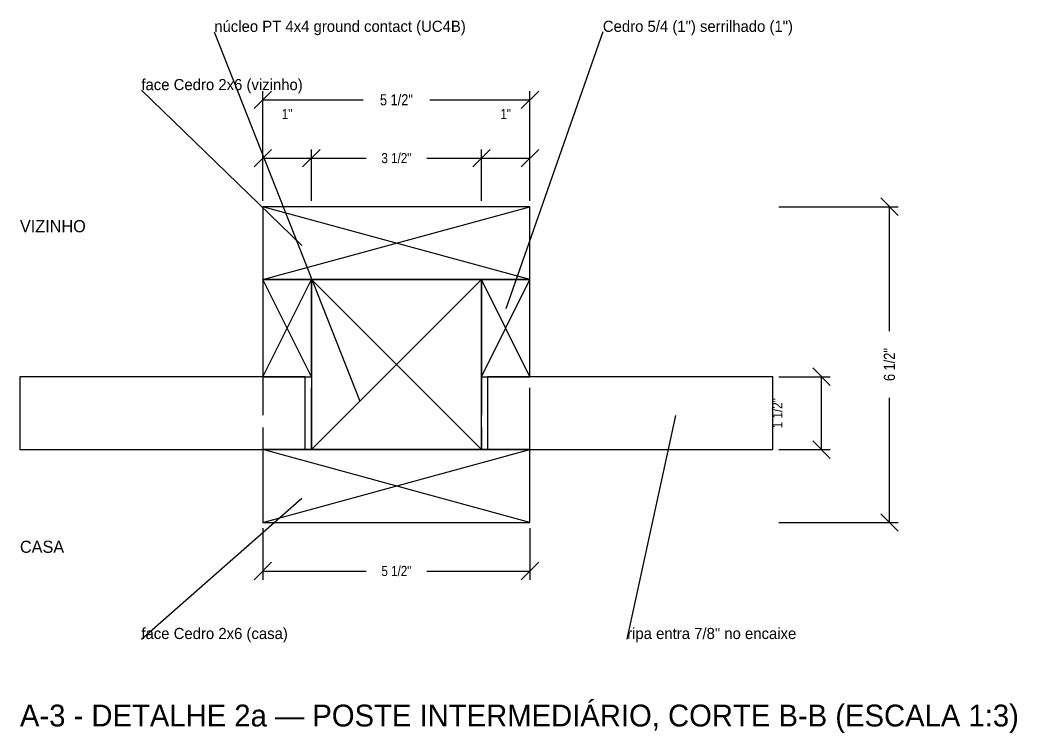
# Model space of a CAD drawing. Header units: inches. Extents: x -2 to 879, y -555 to 194.
# Drawn here: x 0 to 20.53, y -554.94 to -540.25 of the extents above; entities that cross this region are included whole.
import ezdxf
from ezdxf.enums import TextEntityAlignment as Align

# ---------------------------------------------------------------- set-up
doc = ezdxf.new("R2010")
doc.units = ezdxf.units.IN
doc.linetypes.add('DASHED', pattern=[1.524, 1.27, -0.254])
for name, color, linetype in [('CONTORNO', 7, 'Continuous'), ('CORTE', 8, 'Continuous'), ('COTA', 1, 'Continuous'), ('MADEIRA_CEDRO', 30, 'Continuous'), ('MADEIRA_PT', 52, 'Continuous'), ('TEXTO', 7, 'Continuous'), ('TITULO', 7, 'Continuous')]:
    doc.layers.add(name, color=color, linetype=linetype)
doc.styles.add('OpenSansCondensed-Light', font='OpenSansCondensed-Light.ttf')
doc.dimstyles.get("Standard").update_dxf_attribs({"dimtxt": 2.5, "dimasz": 2.5, "dimexe": 1.25, "dimexo": 0.625, "dimtad": 1, "dimcen": 2.5, "dimazin": 3, "dimtfac": 1, "dimtmove": 0, "dimatfit": 3})

# ---------------------------------------------------------------- blocks, each defined once
blk = doc.blocks.new('_OBLIQUE')
at = {"color": 0, "linetype": 'BYBLOCK'}
blk.add_line((-0.5, -0.5), (0.5, 0.5), dxfattribs=at)
blk = doc.blocks.new('*D46')
for p, q in [((5, -543.98), (5, -541.72)), ((5, -541.9), (7.0625, -541.9)), ((8.4375, -541.9), (10.5, -541.9)), ((10.5, -543.98), (10.5, -541.72))]:
    blk.add_line(p, q)
at = {"layer": 'Defpoints'}
for p in [(5, -541.9), (5, -544.1), (10.5, -544.1)]:
    blk.add_point(p, dxfattribs=at)
at = {"layer": 'COTA', "xscale": 0.36, "yscale": 0.36}
for p in [(5, -541.9), (10.5, -541.9)]:
    blk.add_blockref('_OBLIQUE', p, dxfattribs=at)
at = {"layer": 'COTA', "insert": (7.75, -541.9), "char_height": 0.22917, "attachment_point": 5, "style": 'OpenSansCondensed-Light'}
blk.add_mtext('5 1/2"', dxfattribs=at)
blk = doc.blocks.new('*D47')
for p, q in [((5, -543.98), (5, -542.92)), ((6, -543.98), (6, -542.92)), ((5, -543.1), (6, -543.1))]:
    blk.add_line(p, q)
at = {"layer": 'Defpoints'}
for p in [(5, -543.1), (5, -544.1), (6, -544.1)]:
    blk.add_point(p, dxfattribs=at)
at = {"layer": 'COTA', "xscale": 0.36, "yscale": 0.36}
for p in [(5, -543.1), (6, -543.1)]:
    blk.add_blockref('_OBLIQUE', p, dxfattribs=at)
at = {"layer": 'COTA', "insert": (5.5, -542.191), "char_height": 0.2083, "attachment_point": 5, "style": 'OpenSansCondensed-Light'}
blk.add_mtext('1"', dxfattribs=at)
blk = doc.blocks.new('*D48')
for p, q in [((6, -543.98), (6, -542.92)), ((9.5, -543.98), (9.5, -542.92)), ((6, -543.1), (7.125, -543.1)), ((8.375, -543.1), (9.5, -543.1))]:
    blk.add_line(p, q)
at = {"layer": 'Defpoints'}
for p in [(6, -543.1), (6, -544.1), (9.5, -544.1)]:
    blk.add_point(p, dxfattribs=at)
at = {"layer": 'COTA', "xscale": 0.36, "yscale": 0.36}
for p in [(6, -543.1), (9.5, -543.1)]:
    blk.add_blockref('_OBLIQUE', p, dxfattribs=at)
at = {"layer": 'COTA', "insert": (7.75, -543.1), "char_height": 0.2083, "attachment_point": 5, "style": 'OpenSansCondensed-Light'}
blk.add_mtext('3 1/2"', dxfattribs=at)
blk = doc.blocks.new('*D49')
for p, q in [((9.5, -543.98), (9.5, -542.92)), ((10.5, -543.98), (10.5, -542.92)), ((9.5, -543.1), (10.5, -543.1))]:
    blk.add_line(p, q)
at = {"layer": 'Defpoints'}
for p in [(9.5, -543.1), (9.5, -544.1), (10.5, -544.1)]:
    blk.add_point(p, dxfattribs=at)
at = {"layer": 'COTA', "xscale": 0.36, "yscale": 0.36}
for p in [(9.5, -543.1), (10.5, -543.1)]:
    blk.add_blockref('_OBLIQUE', p, dxfattribs=at)
at = {"layer": 'COTA', "insert": (10, -542.191), "char_height": 0.2083, "attachment_point": 5, "style": 'OpenSansCondensed-Light'}
blk.add_mtext('1"', dxfattribs=at)
blk = doc.blocks.new('*D50')
for p, q in [((5, -550.72), (5, -551.78)), ((10.5, -550.72), (10.5, -551.78)), ((5, -551.6), (7.125, -551.6)), ((8.375, -551.6), (10.5, -551.6))]:
    blk.add_line(p, q)
at = {"layer": 'Defpoints'}
for p in [(5, -550.6), (10.5, -550.6), (5, -551.6)]:
    blk.add_point(p, dxfattribs=at)
at = {"layer": 'COTA', "xscale": 0.36, "yscale": 0.36}
for p in [(5, -551.6), (10.5, -551.6)]:
    blk.add_blockref('_OBLIQUE', p, dxfattribs=at)
at = {"layer": 'COTA', "insert": (7.75, -551.6), "char_height": 0.2083, "attachment_point": 5, "style": 'OpenSansCondensed-Light'}
blk.add_mtext('5 1/2"', dxfattribs=at)
blk = doc.blocks.new('*D51')
for p, q in [((15.62, -544.1), (18.08, -544.1)), ((17.9, -546.6625), (17.9, -544.1)), ((17.9, -550.6), (17.9, -548.0375)), ((15.62, -550.6), (18.08, -550.6))]:
    blk.add_line(p, q)
at = {"layer": 'Defpoints'}
for p in [(15.5, -544.1), (15.5, -550.6), (17.9, -550.6)]:
    blk.add_point(p, dxfattribs=at)
at = {"layer": 'COTA', "xscale": 0.36, "yscale": 0.36, "rotation": 90}
for p in [(17.9, -544.1), (17.9, -550.6)]:
    blk.add_blockref('_OBLIQUE', p, dxfattribs=at)
at = {"layer": 'COTA', "insert": (17.9, -547.35), "char_height": 0.22917, "attachment_point": 5, "rotation": 90, "style": 'OpenSansCondensed-Light'}
blk.add_mtext('6 1/2"', dxfattribs=at)
blk = doc.blocks.new('*D52')
for p, q in [((15.62, -547.6), (16.68, -547.6)), ((16.5, -549.1), (16.5, -547.6)), ((15.62, -549.1), (16.68, -549.1))]:
    blk.add_line(p, q)
at = {"layer": 'Defpoints'}
for p in [(15.5, -547.6), (15.5, -549.1), (16.5, -549.1)]:
    blk.add_point(p, dxfattribs=at)
at = {"layer": 'COTA', "xscale": 0.36, "yscale": 0.36, "rotation": 90}
for p in [(16.5, -547.6), (16.5, -549.1)]:
    blk.add_blockref('_OBLIQUE', p, dxfattribs=at)
at = {"layer": 'COTA', "insert": (15.591, -548.35), "char_height": 0.2083, "attachment_point": 5, "rotation": 90, "style": 'OpenSansCondensed-Light'}
blk.add_mtext('1 1/2"', dxfattribs=at)

msp = doc.modelspace()

# ---------------------------------------------------------------- linework, layer by layer
at = {"layer": 'CONTORNO', "linetype": 'DASHED'}
for points in [[(5, -549.1), (6, -549.1), (6, -545.6), (5, -545.6)], [(9.5, -549.1), (10.5, -549.1), (10.5, -545.6), (9.5, -545.6)]]:
    msp.add_lwpolyline(points, close=True, dxfattribs=at)
at = {"layer": 'CORTE'}
for points in [[(5, -545.6), (10.5, -544.1)], [(10.5, -545.6), (5, -544.1)], [(5, -547.6), (6, -545.6)], [(6, -547.6), (5, -545.6)], [(6, -549.1), (9.5, -545.6)], [(9.5, -549.1), (6, -545.6)], [(9.5, -547.6), (10.5, -545.6)], [(10.5, -547.6), (9.5, -545.6)], [(5, -550.6), (10.5, -549.1)], [(10.5, -550.6), (5, -549.1)]]:
    msp.add_lwpolyline(points, dxfattribs=at)
at = {"layer": 'COTA'}
for p, q in [((4, -540.5), (7, -548.1)), ((12, -540.5), (10, -546.2)), ((2.5, -541.7), (5.8, -544.9)), ((12.5, -553), (13.5, -548.4)), ((2.5, -553), (5.8, -550.1))]:
    msp.add_line(p, q, dxfattribs=at)
at = {"layer": 'MADEIRA_CEDRO'}
for points in [[(5, -545.6), (10.5, -545.6), (10.5, -544.1), (5, -544.1)], [(5, -547.6), (6, -547.6), (6, -545.6), (5, -545.6)], [(9.5, -547.6), (10.5, -547.6), (10.5, -545.6), (9.5, -545.6)], [(0, -549.1), (5.875, -549.1), (5.875, -547.6), (0, -547.6)], [(9.625, -549.1), (15.5, -549.1), (15.5, -547.6), (9.625, -547.6)], [(5, -550.6), (10.5, -550.6), (10.5, -549.1), (5, -549.1)]]:
    msp.add_lwpolyline(points, close=True, dxfattribs=at)
at = {"layer": 'MADEIRA_PT'}
msp.add_lwpolyline([(6, -549.1), (9.5, -549.1), (9.5, -545.6), (6, -545.6)], close=True, dxfattribs=at)

# ---------------------------------------------------------------- texts
at = {"layer": 'TEXTO'}
for s, p in [('núcleo PT 4x4 ground contact (UC4B)', (4, -540.5)), ('Cedro 5/4 (1") serrilhado (1")', (12, -540.5)), ('face Cedro 2x6 (vizinho)', (2.5, -541.7)), ('face Cedro 2x6 (casa)', (2.5, -553)), ('ripa entra 7/8" no encaixe', (12.5, -553))]:
    msp.add_text(s, height=0.22917, dxfattribs=at).set_placement(p)
for s, p in [('VIZINHO', (0, -544.7)), ('CASA', (0, -551.3))]:
    msp.add_text(s, height=0.25, dxfattribs=at).set_placement(p, align=Align.BOTTOM_LEFT)
at = {"layer": 'TITULO'}
msp.add_text('A-3 - DETALHE 2a — POSTE INTERMEDIÁRIO, CORTE B-B (ESCALA 1:3)', height=0.45, dxfattribs=at).set_placement((0, -554.8))

# ---------------------------------------------------------------- dimensions: what is measured, and where the dimension line sits
at = {"layer": 'COTA'}
for base, p1, p2, text, override, picture, middle in [((5, -541.9), (5, -544.1), (10.5, -544.1), '5 1/2"', {"dimtxt": 0.229167, "dimasz": 0.24, "dimexe": 0.18, "dimexo": 0.12, "dimtsz": 0.18}, '*D46', (7.75, -541.9)), ((5, -543.1), (5, -544.1), (6, -544.1), '1"', {"dimtxt": 0.208333, "dimasz": 0.24, "dimexe": 0.18, "dimexo": 0.12, "dimtsz": 0.18}, '*D47', (5.5, -542.191)), ((9.5, -543.1), (9.5, -544.1), (10.5, -544.1), '1"', {"dimtxt": 0.208333, "dimasz": 0.24, "dimexe": 0.18, "dimexo": 0.12, "dimtsz": 0.18}, '*D49', (10, -542.191)), ((6, -543.1), (6, -544.1), (9.5, -544.1), '3 1/2"', {"dimtxt": 0.208333, "dimasz": 0.24, "dimexe": 0.18, "dimexo": 0.12, "dimtsz": 0.18}, '*D48', (7.75, -543.1)), ((5, -551.6), (5, -550.6), (10.5, -550.6), '5 1/2"', {"dimtxt": 0.208333, "dimasz": 0.24, "dimexe": 0.18, "dimexo": 0.12, "dimtsz": 0.18}, '*D50', (7.75, -551.6))]:
    dim = msp.add_linear_dim(base=base, p1=p1, p2=p2, text=text, dimstyle='Standard', override=override, dxfattribs=at)
    dim.commit()
    dim.dimension.update_dxf_attribs({"geometry": picture, "text_midpoint": middle})
for base, p1, p2, text, override, picture, middle in [((17.9, -550.6), (15.5, -550.6), (15.5, -544.1), '6 1/2"', {"dimtxt": 0.229167, "dimasz": 0.24, "dimexe": 0.18, "dimexo": 0.12, "dimtsz": 0.18}, '*D51', (17.9, -547.35)), ((16.5, -549.1), (15.5, -549.1), (15.5, -547.6), '1 1/2"', {"dimtxt": 0.208333, "dimasz": 0.24, "dimexe": 0.18, "dimexo": 0.12, "dimtsz": 0.18}, '*D52', (15.591, -548.35))]:
    dim = msp.add_linear_dim(base=base, p1=p1, p2=p2, angle=90, text=text, dimstyle='Standard', override=override, dxfattribs=at)
    dim.commit()
    dim.dimension.update_dxf_attribs({"geometry": picture, "text_midpoint": middle})

doc.saveas('drawing.dxf')
